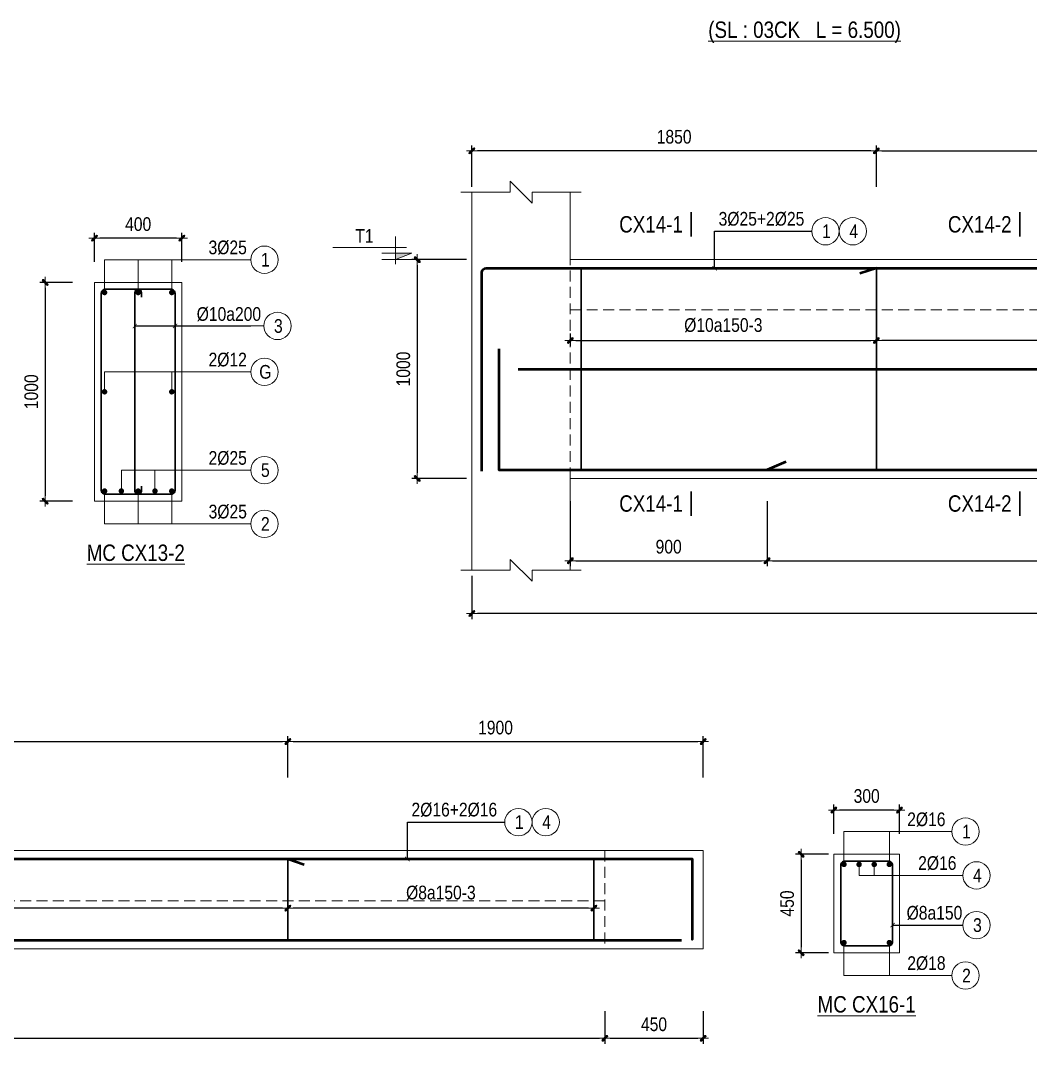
# Model space of a CAD drawing. Header units: millimetres. Extents: x 397144 to 8960116, y 345581 to 674207.
# Drawn here: x 4940909 to 4945528, y 607892 to 612612 of the extents above; entities that cross this region are included whole.
import ezdxf
from ezdxf.enums import TextEntityAlignment as Align
from ezdxf.xclip import XClip

# ---------------------------------------------------------------- set-up
doc = ezdxf.new("R2010")
doc.units = ezdxf.units.MM
doc.header["$XCLIPFRAME"] = 0
doc.header["$PDSIZE"] = -10
doc.linetypes.add('HIDDEN', pattern=[0.375, 0.25, -0.125])
doc.layers.get('0').update_dxf_attribs({"linetype": 'CONTINUOUS'})
doc.layers.get('Defpoints').update_dxf_attribs({"color": 12, "linetype": 'CONTINUOUS'})
for name, color, linetype, lineweight in [('CDAI', 8, 'CONTINUOUS', 30), ('CTHEP', 2, 'CONTINUOUS', 50), ('DBAO', 3, 'CONTINUOUS', 20), ('DGIONG', 4, 'CONTINUOUS', 13), ('KTH', 150, 'CONTINUOUS', 5), ('Net khuat', 8, 'HIDDEN', 13), ('STICK', 1, 'CONTINUOUS', 9), ('TEXT', 7, 'CONTINUOUS', 15)]:
    doc.layers.add(name, color=color, linetype=linetype, lineweight=lineweight)
doc.layers.add('HATCH', color=7, linetype='CONTINUOUS', lineweight=5, true_color=0x2491ff)
doc.styles.add('Star-HelCon', font='VHELVCN_0.TTF')
doc.styles.add('TTP-HelCon', font='VHELVCN_0.TTF')
doc.styles.add('VNI-HELVE-CONDENSE', font='VHELVCN_0.TTF')
doc.dimstyles.new('kc-25', dxfattribs={"dimtxt": 62.5, "dimasz": 20, "dimexe": 20, "dimexo": 50, "dimgap": 25, "dimtad": 3, "dimdec": 0, "dimzin": 0, "dimdsep": 46, "dimtxsty": 'VNI-HELVE-CONDENSE', "dimblk": 'DIM', "dimcen": 2.5, "dimclrd": 256, "dimclre": 154, "dimclrt": 7, "dimaunit": 1, "dimadec": 0, "dimazin": 0, "dimtfac": 1, "dimtdec": 0, "dimtix": 1, "dimtmove": 0, "dimatfit": 3, "dimldrblk": 'DOT', "dimfxl": 1, "dimtolj": 1, "dimtzin": 0, "dimarcsym": 0})
doc.dimstyles.new('TTP-25', dxfattribs={"dimscale": 25, "dimtxt": 2.5, "dimasz": 1, "dimexe": 1, "dimexo": 1, "dimgap": 0.09, "dimtad": 0, "dimdec": 4, "dimrnd": 5, "dimzin": 9, "dimdsep": 46, "dimtxsty": 'TTP-HelCon', "dimblk": 'Stick1', "dimcen": 0.09, "dimdle": 1.5, "dimclrd": 256, "dimclre": 256, "dimclrt": 7, "dimadec": 0, "dimazin": 0, "dimtfac": 1, "dimtdec": 4, "dimtmove": 0, "dimatfit": 3, "dimldrblk": '_ArchTick1', "dimfxl": 1, "dimtvp": 1, "dimtolj": 1, "dimtzin": 0, "dimarcsym": 0})

# ---------------------------------------------------------------- blocks, each defined once
blk = doc.blocks.new('Stick1')
at = {"layer": 'STICK'}
h = blk.add_hatch(color=256, dxfattribs=at)
edge = h.paths.add_edge_path()
edge.add_line((0.3, 0.5), (-0.5, -0.3))
edge.add_arc((-0.4, -0.4), 0.141, 135, 315)
edge.add_line((-0.3, -0.5), (0.5, 0.3))
edge.add_arc((0.4, 0.4), 0.141, 315, 495)
blk.add_line((1, 0), (-1, 0), dxfattribs=at)
blk.add_lwpolyline([(0.3, 0.5), (-0.5, -0.3, 1), (-0.3, -0.5), (0.5, 0.3, 1), (0.3, 0.5, 1)], format="xyb", dxfattribs=at)
blk = doc.blocks.new('*D647')
at = {"layer": 'Defpoints', "color": 0, "transparency": 16777216}
for p in [(4942131.8, 609316.6), (4938532.3, 609127.6), (4942131.8, 609127.6)]:
    blk.add_point(p, dxfattribs=at)
at = {"layer": 'KTH', "lineweight": -2, "transparency": 16777216}
for p, q in [((4938532.3, 609152.6), (4938532.3, 609341.6)), ((4938557.3, 609316.6), (4942106.8, 609316.6)), ((4942131.8, 609152.6), (4942131.8, 609341.6))]:
    blk.add_line(p, q, dxfattribs=at)
at = {"layer": 'KTH', "lineweight": -2, "transparency": 16777216, "xscale": 25, "yscale": 25, "zscale": 25, "rotation": 180}
blk.add_blockref('Stick1', (4938532.3, 609316.6), dxfattribs=at)
at = {"layer": 'KTH', "lineweight": -2, "transparency": 16777216, "xscale": 25, "yscale": 25, "zscale": 25}
blk.add_blockref('Stick1', (4942131.8, 609316.6), dxfattribs=at)
at = {"layer": 'KTH', "color": 7, "transparency": 16777216, "insert": (4940332, 609380.5), "char_height": 62.5, "attachment_point": 5, "style": 'TTP-HelCon'}
blk.add_mtext('\\A1;3600', dxfattribs=at)
blk = doc.blocks.new('_ArchTick1')
at = {"color": 0, "const_width": 3.81}
blk.add_lwpolyline([(-12.7, -12.7), (12.7, 12.7)], dxfattribs=at)
blk = doc.blocks.new('*D648')
at = {"layer": 'Defpoints', "color": 0, "transparency": 16777216}
for p in [(4944031.8, 609316.6), (4942131.8, 609127.6), (4944031.8, 609127.6)]:
    blk.add_point(p, dxfattribs=at)
at = {"layer": 'KTH', "lineweight": -2, "transparency": 16777216}
for p, q in [((4942131.8, 609152.6), (4942131.8, 609341.6)), ((4942156.8, 609316.6), (4944006.8, 609316.6)), ((4944031.8, 609152.6), (4944031.8, 609341.6))]:
    blk.add_line(p, q, dxfattribs=at)
at = {"layer": 'KTH', "lineweight": -2, "transparency": 16777216, "xscale": 25, "yscale": 25, "zscale": 25, "rotation": 180}
blk.add_blockref('Stick1', (4942131.8, 609316.6), dxfattribs=at)
at = {"layer": 'KTH', "lineweight": -2, "transparency": 16777216, "xscale": 25, "yscale": 25, "zscale": 25}
blk.add_blockref('Stick1', (4944031.8, 609316.6), dxfattribs=at)
at = {"layer": 'KTH', "color": 7, "transparency": 16777216, "insert": (4943081.8, 609380.5), "char_height": 62.5, "attachment_point": 5, "style": 'TTP-HelCon'}
blk.add_mtext('\\A1;1900', dxfattribs=at)
blk = doc.blocks.new('*D650')
at = {"layer": 'Defpoints', "color": 0, "transparency": 16777216}
for p in [(4938532.3, 608695.7), (4942131.8, 608695.7), (4938532.3, 608555.7)]:
    blk.add_point(p, dxfattribs=at)
at = {"layer": 'KTH', "lineweight": -2, "transparency": 16777216}
for p, q in [((4938532.3, 608670.7), (4938532.3, 608530.7)), ((4942131.8, 608670.7), (4942131.8, 608530.7)), ((4942106.8, 608555.7), (4938557.3, 608555.7))]:
    blk.add_line(p, q, dxfattribs=at)
at = {"layer": 'KTH', "lineweight": -2, "transparency": 16777216, "xscale": 25, "yscale": 25, "zscale": 25, "rotation": 180}
blk.add_blockref('Stick1', (4938532.3, 608555.7), dxfattribs=at)
at = {"layer": 'KTH', "lineweight": -2, "transparency": 16777216, "xscale": 25, "yscale": 25, "zscale": 25}
blk.add_blockref('Stick1', (4942131.8, 608555.7), dxfattribs=at)
at = {"layer": 'KTH', "color": 7, "transparency": 16777216, "insert": (4940332, 608625.6), "char_height": 62.5, "attachment_point": 5, "style": 'TTP-HelCon'}
blk.add_mtext('\\A1;Þ8a200-3', dxfattribs=at)
blk = doc.blocks.new('*D651')
at = {"layer": 'Defpoints', "color": 0, "transparency": 16777216}
for p in [(4942131.8, 608695.7), (4943531.8, 608695.7), (4942131.8, 608555.7)]:
    blk.add_point(p, dxfattribs=at)
at = {"layer": 'KTH', "lineweight": -2, "transparency": 16777216}
for p, q in [((4942131.8, 608670.7), (4942131.8, 608530.7)), ((4943531.8, 608670.7), (4943531.8, 608530.7)), ((4943506.8, 608555.7), (4942156.8, 608555.7))]:
    blk.add_line(p, q, dxfattribs=at)
at = {"layer": 'KTH', "lineweight": -2, "transparency": 16777216, "xscale": 25, "yscale": 25, "zscale": 25, "rotation": 180}
blk.add_blockref('Stick1', (4942131.8, 608555.7), dxfattribs=at)
at = {"layer": 'KTH', "lineweight": -2, "transparency": 16777216, "xscale": 25, "yscale": 25, "zscale": 25}
blk.add_blockref('Stick1', (4943531.8, 608555.7), dxfattribs=at)
at = {"layer": 'KTH', "color": 7, "transparency": 16777216, "insert": (4942831.8, 608625.6), "char_height": 62.5, "attachment_point": 5, "style": 'TTP-HelCon'}
blk.add_mtext('\\A1;Þ8a150-3', dxfattribs=at)
blk = doc.blocks.new('DIM')
h = blk.add_hatch(color=1)
h.paths.add_polyline_path([(0.49, 0.29, 1), (0.29, 0.49), (-0.19, 0), (0.19, 0)])
h.paths.add_polyline_path([(0.19, 0), (-0.19, 0), (-0.49, -0.29, 1), (-0.29, -0.49)])
at = {"color": 9}
for p, q in [((-0.19, 0), (-1.5, 0)), ((0.19, 0), (1.5, 0))]:
    blk.add_line(p, q, dxfattribs=at)
at = {"color": 1}
for p, q in [((-0.49, -0.29), (0.29, 0.49)), ((-0.29, -0.49), (0.49, 0.29)), ((-0.19, 0), (0.19, 0))]:
    blk.add_line(p, q, dxfattribs=at)
blk.add_arc((-0.39, -0.39), 0.138, 135, 315, dxfattribs=at)
blk = doc.blocks.new('*D652')
at = {"layer": 'Defpoints', "color": 0, "ltscale": 500, "transparency": 16777216}
for p in [(4944629.6, 609003.8), (4944629.6, 608870.5), (4944929.6, 608870.5)]:
    blk.add_point(p, dxfattribs=at)
at = {"layer": 'KTH', "lineweight": -2, "ltscale": 500, "transparency": 16777216}
for p, q in [((4944629.6, 608895.5), (4944629.6, 609028.8)), ((4944929.6, 608895.5), (4944929.6, 609028.8)), ((4944904.6, 609003.8), (4944654.6, 609003.8))]:
    blk.add_line(p, q, dxfattribs=at)
at = {"layer": 'KTH', "lineweight": -2, "ltscale": 500, "transparency": 16777216, "xscale": 25, "yscale": 25, "zscale": 25, "rotation": 180}
blk.add_blockref('Stick1', (4944629.6, 609003.8), dxfattribs=at)
at = {"layer": 'KTH', "lineweight": -2, "ltscale": 500, "transparency": 16777216, "xscale": 25, "yscale": 25, "zscale": 25}
blk.add_blockref('Stick1', (4944929.6, 609003.8), dxfattribs=at)
at = {"layer": 'KTH', "color": 7, "ltscale": 500, "transparency": 16777216, "insert": (4944779.6, 609067.6), "char_height": 62.5, "attachment_point": 5, "style": 'TTP-HelCon'}
blk.add_mtext('\\A1;300', dxfattribs=at)
blk = doc.blocks.new('*D653')
at = {"layer": 'Defpoints', "color": 0, "ltscale": 500, "transparency": 16777216}
for p in [(4944629.6, 608801.5), (4944479.7, 608351.5), (4944629.6, 608351.5)]:
    blk.add_point(p, dxfattribs=at)
at = {"layer": 'KTH', "lineweight": -2, "ltscale": 500, "transparency": 16777216}
for p, q in [((4944604.6, 608801.5), (4944454.7, 608801.5)), ((4944479.7, 608776.5), (4944479.7, 608376.5)), ((4944604.6, 608351.5), (4944454.7, 608351.5))]:
    blk.add_line(p, q, dxfattribs=at)
at = {"layer": 'KTH', "lineweight": -2, "ltscale": 500, "transparency": 16777216, "xscale": 25, "yscale": 25, "zscale": 25}
for p, rotation in [((4944479.7, 608801.5), 90), ((4944479.7, 608351.5), 270)]:
    blk.add_blockref('Stick1', p, dxfattribs=dict(at, rotation=rotation))
at = {"layer": 'KTH', "color": 7, "ltscale": 500, "transparency": 16777216, "insert": (4944415.9, 608576.5), "char_height": 62.5, "attachment_point": 5, "rotation": 90, "style": 'TTP-HelCon'}
blk.add_mtext('\\A1;450', dxfattribs=at)
blk = doc.blocks.new('*D1087')
at = {"layer": 'Defpoints', "color": 0, "ltscale": 500, "transparency": 16777216}
for p in [(4941247.1, 611618), (4941247.1, 611484.8), (4941647.1, 611484.8)]:
    blk.add_point(p, dxfattribs=at)
at = {"layer": 'KTH', "lineweight": -2, "ltscale": 500, "transparency": 16777216}
for p, q in [((4941247.1, 611509.8), (4941247.1, 611643)), ((4941622.1, 611618), (4941272.1, 611618)), ((4941647.1, 611509.8), (4941647.1, 611643))]:
    blk.add_line(p, q, dxfattribs=at)
at = {"layer": 'KTH', "lineweight": -2, "ltscale": 500, "transparency": 16777216, "xscale": 25, "yscale": 25, "zscale": 25, "rotation": 180}
blk.add_blockref('Stick1', (4941247.1, 611618), dxfattribs=at)
at = {"layer": 'KTH', "lineweight": -2, "ltscale": 500, "transparency": 16777216, "xscale": 25, "yscale": 25, "zscale": 25}
blk.add_blockref('Stick1', (4941647.1, 611618), dxfattribs=at)
at = {"layer": 'KTH', "color": 7, "ltscale": 500, "transparency": 16777216, "insert": (4941447.1, 611681.9), "char_height": 62.5, "attachment_point": 5, "style": 'TTP-HelCon'}
blk.add_mtext('\\A1;400', dxfattribs=at)
blk = doc.blocks.new('*D1088')
at = {"layer": 'Defpoints', "color": 0, "ltscale": 500, "transparency": 16777216}
for p in [(4941172, 611415.8), (4941022.1, 610415.8), (4941172, 610415.8)]:
    blk.add_point(p, dxfattribs=at)
at = {"layer": 'KTH', "lineweight": -2, "ltscale": 500, "transparency": 16777216}
for p, q in [((4941147, 611415.8), (4940997.1, 611415.8)), ((4941022.1, 611390.8), (4941022.1, 610440.8)), ((4941147, 610415.8), (4940997.1, 610415.8))]:
    blk.add_line(p, q, dxfattribs=at)
at = {"layer": 'KTH', "lineweight": -2, "ltscale": 500, "transparency": 16777216, "xscale": 25, "yscale": 25, "zscale": 25}
for p, rotation in [((4941022.1, 611415.8), 90), ((4941022.1, 610415.8), 270)]:
    blk.add_blockref('Stick1', p, dxfattribs=dict(at, rotation=rotation))
at = {"layer": 'KTH', "color": 7, "ltscale": 500, "transparency": 16777216, "insert": (4940958.3, 610915.8), "char_height": 62.5, "attachment_point": 5, "rotation": 90, "style": 'TTP-HelCon'}
blk.add_mtext('\\A1;1000', dxfattribs=at)
blk = doc.blocks.new('*D1090')
at = {"layer": 'Defpoints', "color": 0, "transparency": 16777216}
for p in [(4937082.3, 608109.9), (4943581.8, 608109.9), (4943581.8, 607960.4)]:
    blk.add_point(p, dxfattribs=at)
at = {"layer": 'KTH', "lineweight": -2, "transparency": 16777216}
for p, q in [((4937082.3, 608084.9), (4937082.3, 607935.4)), ((4943581.8, 608084.9), (4943581.8, 607935.4)), ((4937107.3, 607960.4), (4943556.8, 607960.4))]:
    blk.add_line(p, q, dxfattribs=at)
at = {"layer": 'KTH', "lineweight": -2, "transparency": 16777216, "xscale": 25, "yscale": 25, "zscale": 25, "rotation": 180}
blk.add_blockref('Stick1', (4937082.3, 607960.4), dxfattribs=at)
at = {"layer": 'KTH', "lineweight": -2, "transparency": 16777216, "xscale": 25, "yscale": 25, "zscale": 25}
blk.add_blockref('Stick1', (4943581.8, 607960.4), dxfattribs=at)
at = {"layer": 'KTH', "color": 7, "transparency": 16777216, "insert": (4940332, 608024.2), "char_height": 62.5, "attachment_point": 5, "style": 'TTP-HelCon'}
blk.add_mtext('\\A1;6500', dxfattribs=at)
blk = doc.blocks.new('*D1091')
at = {"layer": 'Defpoints', "color": 0, "transparency": 16777216}
for p in [(4943581.8, 608109.9), (4944031.8, 608109.9), (4944031.8, 607960.4)]:
    blk.add_point(p, dxfattribs=at)
at = {"layer": 'KTH', "lineweight": -2, "transparency": 16777216}
for p, q in [((4943581.8, 608084.9), (4943581.8, 607935.4)), ((4944031.8, 608084.9), (4944031.8, 607935.4)), ((4943606.8, 607960.4), (4944006.8, 607960.4))]:
    blk.add_line(p, q, dxfattribs=at)
at = {"layer": 'KTH', "lineweight": -2, "transparency": 16777216, "xscale": 25, "yscale": 25, "zscale": 25, "rotation": 180}
blk.add_blockref('Stick1', (4943581.8, 607960.4), dxfattribs=at)
at = {"layer": 'KTH', "lineweight": -2, "transparency": 16777216, "xscale": 25, "yscale": 25, "zscale": 25}
blk.add_blockref('Stick1', (4944031.8, 607960.4), dxfattribs=at)
at = {"layer": 'KTH', "color": 7, "transparency": 16777216, "insert": (4943806.8, 608024.2), "char_height": 62.5, "attachment_point": 5, "style": 'TTP-HelCon'}
blk.add_mtext('\\A1;450', dxfattribs=at)
blk = doc.blocks.new('*D1095')
at = {"layer": 'Defpoints', "color": 0, "transparency": 16777216}
for p in [(4942973.9, 612017.2), (4942973.9, 611828.2), (4944823.9, 611828.2)]:
    blk.add_point(p, dxfattribs=at)
at = {"layer": 'KTH', "lineweight": -2, "transparency": 16777216}
for p, q in [((4942973.9, 611853.2), (4942973.9, 612042.2)), ((4944823.9, 611853.2), (4944823.9, 612042.2)), ((4944798.9, 612017.2), (4942998.9, 612017.2))]:
    blk.add_line(p, q, dxfattribs=at)
at = {"layer": 'KTH', "lineweight": -2, "transparency": 16777216, "xscale": 25, "yscale": 25, "zscale": 25, "rotation": 180}
blk.add_blockref('Stick1', (4942973.9, 612017.2), dxfattribs=at)
at = {"layer": 'KTH', "lineweight": -2, "transparency": 16777216, "xscale": 25, "yscale": 25, "zscale": 25}
blk.add_blockref('Stick1', (4944823.9, 612017.2), dxfattribs=at)
at = {"layer": 'KTH', "color": 7, "transparency": 16777216, "insert": (4943898.9, 612081.1), "char_height": 62.5, "attachment_point": 5, "style": 'TTP-HelCon'}
blk.add_mtext('\\A1;1850', dxfattribs=at)
blk = doc.blocks.new('*D1096')
at = {"layer": 'Defpoints', "color": 0, "transparency": 16777216}
for p in [(4942973.9, 611519.8), (4942723.9, 610519.8), (4942973.9, 610519.8)]:
    blk.add_point(p, dxfattribs=at)
at = {"layer": 'KTH', "lineweight": -2, "transparency": 16777216}
for p, q in [((4942948.9, 611519.8), (4942698.9, 611519.8)), ((4942723.9, 611494.8), (4942723.9, 610544.8)), ((4942948.9, 610519.8), (4942698.9, 610519.8))]:
    blk.add_line(p, q, dxfattribs=at)
at = {"layer": 'KTH', "lineweight": -2, "transparency": 16777216, "xscale": 25, "yscale": 25, "zscale": 25}
for p, rotation in [((4942723.9, 611519.8), 90), ((4942723.9, 610519.8), 270)]:
    blk.add_blockref('Stick1', p, dxfattribs=dict(at, rotation=rotation))
at = {"layer": 'KTH', "color": 7, "transparency": 16777216, "insert": (4942660, 611019.8), "char_height": 62.5, "attachment_point": 5, "rotation": 90, "style": 'TTP-HelCon'}
blk.add_mtext('\\A1;1000', dxfattribs=at)
blk = doc.blocks.new('CODE')
at = {"layer": 'DBAO'}
for p, q in [((-62.5, -20), (-62.5, 105)), ((-112.5, 55), (223.6, 55)), ((-62.5, 0), (-137.5, 30)), ((-137.5, 30), (0, 30)), ((-137.5, 0), (0, 0))]:
    blk.add_line(p, q, dxfattribs=at)
at = {"layer": 'HATCH', "color": 1}
blk.add_solid([(-62.5, 0), (-137.5, 30), (-62.5, 30)], dxfattribs=at)
blk = doc.blocks.new('*D1097')
at = {"layer": 'Defpoints', "color": 0, "transparency": 16777216}
for p in [(4942973.9, 610099.8), (4949473.9, 610099.8), (4942973.9, 609901.9)]:
    blk.add_point(p, dxfattribs=at)
at = {"layer": 'KTH', "lineweight": -2, "transparency": 16777216}
for p, q in [((4942973.9, 610074.8), (4942973.9, 609876.9)), ((4949473.9, 610074.8), (4949473.9, 609876.9)), ((4949448.9, 609901.9), (4942998.9, 609901.9))]:
    blk.add_line(p, q, dxfattribs=at)
at = {"layer": 'KTH', "lineweight": -2, "transparency": 16777216, "xscale": 25, "yscale": 25, "zscale": 25, "rotation": 180}
blk.add_blockref('Stick1', (4942973.9, 609901.9), dxfattribs=at)
at = {"layer": 'KTH', "lineweight": -2, "transparency": 16777216, "xscale": 25, "yscale": 25, "zscale": 25}
blk.add_blockref('Stick1', (4949473.9, 609901.9), dxfattribs=at)
at = {"layer": 'KTH', "color": 7, "transparency": 16777216, "insert": (4946223.9, 609965.7), "char_height": 62.5, "attachment_point": 5, "style": 'TTP-HelCon'}
blk.add_mtext('\\A1;6500', dxfattribs=at)
blk = doc.blocks.new('*D1098')
at = {"layer": 'Defpoints', "color": 0, "transparency": 16777216}
for p in [(4947623.9, 612017.2), (4944823.9, 611828.2), (4947623.9, 611828.2)]:
    blk.add_point(p, dxfattribs=at)
at = {"layer": 'KTH', "lineweight": -2, "transparency": 16777216}
for p, q in [((4944823.9, 611853.2), (4944823.9, 612042.2)), ((4947623.9, 611853.2), (4947623.9, 612042.2)), ((4944848.9, 612017.2), (4947598.9, 612017.2))]:
    blk.add_line(p, q, dxfattribs=at)
at = {"layer": 'KTH', "lineweight": -2, "transparency": 16777216, "xscale": 25, "yscale": 25, "zscale": 25, "rotation": 180}
blk.add_blockref('Stick1', (4944823.9, 612017.2), dxfattribs=at)
at = {"layer": 'KTH', "lineweight": -2, "transparency": 16777216, "xscale": 25, "yscale": 25, "zscale": 25}
blk.add_blockref('Stick1', (4947623.9, 612017.2), dxfattribs=at)
at = {"layer": 'KTH', "color": 7, "transparency": 16777216, "insert": (4946223.9, 612081.1), "char_height": 62.5, "attachment_point": 5, "style": 'TTP-HelCon'}
blk.add_mtext('\\A1;2800', dxfattribs=at)
blk = doc.blocks.new('*D1100')
at = {"layer": 'Defpoints', "color": 0, "transparency": 16777216}
for p in [(4943423.9, 611207.3), (4944823.9, 611223.8), (4944823.9, 611149.8)]:
    blk.add_point(p, dxfattribs=at)
at = {"layer": 'KTH', "lineweight": -2, "transparency": 16777216}
for p, q in [((4944823.9, 611198.8), (4944823.9, 611124.8)), ((4943423.9, 611182.3), (4943423.9, 611124.8)), ((4943448.9, 611149.8), (4944798.9, 611149.8))]:
    blk.add_line(p, q, dxfattribs=at)
at = {"layer": 'KTH', "lineweight": -2, "transparency": 16777216, "xscale": 25, "yscale": 25, "zscale": 25, "rotation": 180}
blk.add_blockref('Stick1', (4943423.9, 611149.8), dxfattribs=at)
at = {"layer": 'KTH', "lineweight": -2, "transparency": 16777216, "xscale": 25, "yscale": 25, "zscale": 25}
blk.add_blockref('Stick1', (4944823.9, 611149.8), dxfattribs=at)
at = {"layer": 'KTH', "color": 7, "transparency": 16777216, "insert": (4944123.9, 611219.8), "char_height": 62.5, "attachment_point": 5, "style": 'TTP-HelCon'}
blk.add_mtext('\\A1;Þ10a150-3', dxfattribs=at)
blk = doc.blocks.new('*D1101')
at = {"layer": 'Defpoints', "color": 0, "transparency": 16777216}
for p in [(4944823.9, 611223.8), (4947623.9, 611219.8), (4944823.9, 611149.8)]:
    blk.add_point(p, dxfattribs=at)
at = {"layer": 'KTH', "lineweight": -2, "transparency": 16777216}
for p, q in [((4944823.9, 611198.8), (4944823.9, 611124.8)), ((4947623.9, 611194.8), (4947623.9, 611124.8)), ((4947598.9, 611149.8), (4944848.9, 611149.8))]:
    blk.add_line(p, q, dxfattribs=at)
at = {"layer": 'KTH', "lineweight": -2, "transparency": 16777216, "xscale": 25, "yscale": 25, "zscale": 25, "rotation": 180}
blk.add_blockref('Stick1', (4944823.9, 611149.8), dxfattribs=at)
at = {"layer": 'KTH', "lineweight": -2, "transparency": 16777216, "xscale": 25, "yscale": 25, "zscale": 25}
blk.add_blockref('Stick1', (4947623.9, 611149.8), dxfattribs=at)
at = {"layer": 'KTH', "color": 7, "transparency": 16777216, "insert": (4946223.9, 611219.8), "char_height": 62.5, "attachment_point": 5, "style": 'TTP-HelCon'}
blk.add_mtext('\\A1;Þ10a200-3', dxfattribs=at)
blk = doc.blocks.new('*D1092')
at = {"layer": 'Defpoints', "color": 0, "transparency": 16777216}
for p in [(4943423.9, 610440.4), (4944323.9, 610440.4), (4944323.9, 610143.5)]:
    blk.add_point(p, dxfattribs=at)
at = {"layer": 'KTH', "lineweight": -2, "transparency": 16777216}
for p, q in [((4943423.9, 610415.4), (4943423.9, 610118.5)), ((4944323.9, 610415.4), (4944323.9, 610118.5)), ((4943448.9, 610143.5), (4944298.9, 610143.5))]:
    blk.add_line(p, q, dxfattribs=at)
at = {"layer": 'KTH', "lineweight": -2, "transparency": 16777216, "xscale": 25, "yscale": 25, "zscale": 25, "rotation": 180}
blk.add_blockref('Stick1', (4943423.9, 610143.5), dxfattribs=at)
at = {"layer": 'KTH', "lineweight": -2, "transparency": 16777216, "xscale": 25, "yscale": 25, "zscale": 25}
blk.add_blockref('Stick1', (4944323.9, 610143.5), dxfattribs=at)
at = {"layer": 'KTH', "color": 7, "transparency": 16777216, "insert": (4943873.9, 610207.3), "char_height": 62.5, "attachment_point": 5, "style": 'TTP-HelCon'}
blk.add_mtext('\\A1;900', dxfattribs=at)
blk = doc.blocks.new('*D1094')
at = {"layer": 'Defpoints', "color": 0, "transparency": 16777216}
for p in [(4944323.9, 610440.4), (4948123.9, 610415.4), (4948123.9, 610143.5)]:
    blk.add_point(p, dxfattribs=at)
at = {"layer": 'KTH', "lineweight": -2, "transparency": 16777216}
for p, q in [((4944323.9, 610415.4), (4944323.9, 610118.5)), ((4948123.9, 610390.4), (4948123.9, 610118.5)), ((4944348.9, 610143.5), (4948098.9, 610143.5))]:
    blk.add_line(p, q, dxfattribs=at)
at = {"layer": 'KTH', "lineweight": -2, "transparency": 16777216, "xscale": 25, "yscale": 25, "zscale": 25, "rotation": 180}
blk.add_blockref('Stick1', (4944323.9, 610143.5), dxfattribs=at)
at = {"layer": 'KTH', "lineweight": -2, "transparency": 16777216, "xscale": 25, "yscale": 25, "zscale": 25}
blk.add_blockref('Stick1', (4948123.9, 610143.5), dxfattribs=at)
at = {"layer": 'KTH', "color": 7, "transparency": 16777216, "insert": (4946223.9, 610207.3), "char_height": 62.5, "attachment_point": 5, "style": 'TTP-HelCon'}
blk.add_mtext('\\A1;3800', dxfattribs=at)
blk = doc.blocks.new('MC')
at = {"layer": 'CTHEP', "const_width": 10}
blk.add_lwpolyline([(0, 150), (0, 0)], dxfattribs=at)
at = {"layer": 'TEXT', "style": 'TTP-HelCon'}
blk.add_attdef('A', text='', height=100, dxfattribs=at).set_placement((-50, 25.5), align=Align.RIGHT)
blk = doc.blocks.new('CX26')
at = {"layer": 'DBAO'}
blk.add_lwpolyline([(5090956.60421, 546434.3673), (5098055.38602, 546434.35991), (5098055.38602, 547134.35662), (5065754.50907, 547134.40146)], dxfattribs=at)

msp = doc.modelspace()

# ---------------------------------------------------------------- linework, layer by layer
at = {"layer": 'CDAI', "ltscale": 52.5}
for p, q in [((4943473.862, 611484.84824), (4943473.862, 610554.84824)), ((4944823.862, 611484.84824), (4944823.862, 610554.84824)), ((4942131.82028, 608784.22917), (4942131.82028, 608404.22917)), ((4943531.82028, 608784.22917), (4943531.82028, 608408.22917))]:
    msp.add_line(p, q, dxfattribs=at)
at = {"layer": 'CDAI'}
for points in [[(4941297.12161, 611384.51739), (4941597.12161, 611384.51739, -0.4142135624), (4941615.87161, 611365.76739), (4941615.87161, 610465.76739, -0.4142135624), (4941597.12161, 610447.01739), (4941297.12161, 610447.01739, -0.4142135624), (4941278.37161, 610465.76739), (4941278.37161, 611365.76739, -0.4142135624)], [(4944679.56351, 608770.27049), (4944879.56351, 608770.27049, -0.4142135624), (4944898.31351, 608751.52049), (4944898.31351, 608401.52049, -0.4142135624), (4944879.56351, 608382.77049), (4944679.56351, 608382.77049, -0.4142135624), (4944660.81351, 608401.52049), (4944660.81351, 608751.52049, -0.4142135624)]]:
    msp.add_lwpolyline(points, format="xyb", close=True, dxfattribs=at)
msp.add_lwpolyline([(4941462.12161, 611347.5974), (4941462.12161, 611369.51739, 0.4142135624), (4941447.12161, 611384.51739), (4941447.12161, 611384.51739, 0.4142135624), (4941432.12161, 611369.51739), (4941432.12161, 610462.01739, 0.4142135624), (4941447.12161, 610447.01739), (4941447.12161, 610447.01739, 0.4142135624), (4941462.12161, 610462.01739), (4941462.12161, 610483.93738)], format="xyb", dxfattribs=at)
at = {"layer": 'CTHEP'}
for p, q in [((4944823.862, 611480.84824), (4944748.862, 611455.84824)), ((4943186.01955, 611019.84824), (4949222.25625, 611019.84824)), ((4944409.12763, 610596.12237), (4944323.862, 610558.84824)), ((4942131.82028, 608780.22917), (4942206.82028, 608755.22917))]:
    msp.add_line(p, q, dxfattribs=at)
msp.add_lwpolyline([(4943018.862, 610552.76119), (4943018.862, 610552.76119), (4943018.862, 611460.84824, -0.414213562), (4943038.862, 611480.84824), (4949403.862, 611480.84824, -0.414213562), (4949423.862, 611460.84824), (4949423.862, 610554.19678), (4949423.862, 610554.19678)], format="xyb", dxfattribs=at)
at = {"layer": 'CTHEP', "const_width": 12.5}
for points in [[(4941287.12161, 611369.51739, 1), (4941299.62161, 611369.51739, 1)], [(4941440.87161, 611369.51739, 1), (4941453.37161, 611369.51739, 1)], [(4941594.62161, 611369.51739, 1), (4941607.12161, 611369.51739, 1)], [(4941287.12161, 610915.76739, 1), (4941299.62161, 610915.76739, 1)], [(4941594.62161, 610915.76739, 1), (4941607.12161, 610915.76739, 1)], [(4941287.12161, 610462.01739, 1), (4941299.62161, 610462.01739, 1)], [(4941363.99661, 610462.01739, 1), (4941376.49661, 610462.01739, 1)], [(4941440.87161, 610462.01739, 1), (4941453.37161, 610462.01739, 1)], [(4941517.74661, 610462.01739, 1), (4941530.24661, 610462.01739, 1)], [(4941594.62161, 610462.01739, 1), (4941607.12161, 610462.01739, 1)], [(4941594.62161, 610462.01739, 1), (4941607.12161, 610462.01739, 1)], [(4944669.56351, 608755.27049, 1), (4944682.06351, 608755.27049, 1)], [(4944738.73018, 608755.27049, 1), (4944751.23018, 608755.27049, 1)], [(4944807.89685, 608755.27049, 1), (4944820.39685, 608755.27049, 1)], [(4944877.06351, 608755.27049, 1), (4944889.56351, 608755.27049, 1)], [(4944669.56351, 608397.77049, 1), (4944682.06351, 608397.77049, 1)], [(4944877.06351, 608397.77049, 1), (4944889.56351, 608397.77049, 1)]]:
    msp.add_lwpolyline(points, format="xyb", close=True, dxfattribs=at)
at = {"layer": 'CTHEP'}
for points in [[(4943096.47833, 611111.41662), (4943096.47833, 610558.84824), (4949339.81349, 610558.84824), (4949339.81349, 611103.29089)], [(4936677.27489, 608404.13522), (4936677.27489, 608404.13522), (4936677.27489, 608780.22917), (4943981.82028, 608780.22917), (4943981.82028, 608412.01008), (4943981.82028, 608412.01008)], [(4936732.27489, 608408.22917), (4943931.82028, 608408.22917)]]:
    msp.add_lwpolyline(points, dxfattribs=at)
at = {"layer": 'DBAO'}
for points in [[(4942973.862, 611828.24258), (4942973.862, 611519.84824), (4942973.862, 611519.84824), (4942973.862, 610519.84824), (4942973.862, 610519.84824), (4942973.862, 610099.84824)], [(4943423.862, 611828.24258), (4943423.862, 611519.84824), (4949023.862, 611519.84824), (4949023.862, 611828.24258)], [(4943423.862, 610099.84824), (4943423.862, 610519.84824), (4949023.862, 610519.84824), (4949023.862, 610099.84824)], [(4944031.82028, 608819.22917), (4936632.27489, 608819.22917), (4936632.27489, 608369.22917), (4944031.82028, 608369.22917), (4944031.82028, 608819.22917), (4944031.82028, 608819.22917), (4944031.82028, 608819.22917)]]:
    msp.add_lwpolyline(points, dxfattribs=at)
at = {"layer": 'DBAO', "flags": 128}
for points in [[(4941647.12161, 611415.76739), (4941647.12161, 610415.76739), (4941247.12161, 610415.76739), (4941247.12161, 611415.76739)], [(4941247.12161, 611415.76739), (4941647.12161, 611415.76739)], [(4944629.56351, 608801.52049), (4944929.56351, 608801.52049)], [(4944929.56351, 608801.52049), (4944929.56351, 608351.52049), (4944629.56351, 608351.52049), (4944629.56351, 608801.52049)]]:
    msp.add_lwpolyline(points, dxfattribs=at)
at = {"layer": 'DGIONG'}
for p, q in [((4941293.37161, 611369.51739), (4941293.37161, 611519.51739)), ((4941293.37161, 611519.51739), (4941962.12161, 611519.51739)), ((4941447.12161, 611369.51739), (4941447.12161, 611519.51739)), ((4941600.87161, 611369.51739), (4941600.87161, 611519.51739)), ((4941615.87161, 611216.57339), (4942021.62161, 611216.57339)), ((4941293.37161, 610915.76739), (4941293.37161, 611006.92503)), ((4941293.37161, 611006.92503), (4941962.12161, 611006.92503)), ((4941600.87161, 610915.76739), (4941600.87161, 611006.92503)), ((4941370.24661, 610557.25213), (4941962.12161, 610557.25213)), ((4941370.24661, 610462.01739), (4941370.24661, 610557.25213)), ((4941523.99661, 610462.01739), (4941523.99661, 610557.25213)), ((4941293.37161, 610312.01739), (4941293.37161, 610462.01739)), ((4941447.12161, 610312.01739), (4941447.12161, 610462.01739)), ((4941600.87161, 610312.01739), (4941600.87161, 610462.01739)), ((4941293.37161, 610312.01739), (4941962.12161, 610312.01739)), ((4944675.81351, 608755.27049), (4944675.81351, 608905.27049)), ((4944675.81351, 608905.27049), (4945169.56351, 608905.27049)), ((4944883.31351, 608755.27049), (4944883.31351, 608905.27049)), ((4944744.98018, 608755.27049), (4944744.98018, 608705.27049)), ((4944814.14685, 608755.27049), (4944814.14685, 608705.27049)), ((4944744.98018, 608705.27049), (4945219.56351, 608705.27049)), ((4944675.81351, 608247.77049), (4944675.81351, 608397.77049)), ((4944883.31351, 608247.77049), (4944883.31351, 608397.77049)), ((4944675.81351, 608247.77049), (4945169.56351, 608247.77049))]:
    msp.add_line(p, q, dxfattribs=at)
for points in [[(4942923.862, 611828.24258), (4943148.862, 611828.24258), (4943148.862, 611878.24258), (4943248.862, 611778.24258), (4943248.862, 611828.24258), (4943473.862, 611828.24258)], [(4942923.862, 610099.84824), (4943148.862, 610099.84824), (4943148.862, 610149.84824), (4943248.862, 610049.84824), (4943248.862, 610099.84824), (4943473.862, 610099.84824)]]:
    msp.add_lwpolyline(points, dxfattribs=at)
for centre in [(4944591.28806, 611649.35735), (4944716.28806, 611649.35735), (4942024.62161, 611519.51739), (4942084.12161, 611216.57339), (4942024.62161, 611006.92503), (4942024.62161, 610557.25213), (4942024.62161, 610312.01739), (4943186.28746, 608948.73828), (4943311.28746, 608948.73828), (4945232.06351, 608905.27049), (4945282.06351, 608705.27049), (4945282.02553, 608477.91127), (4945232.06351, 608247.77049)]:
    msp.add_circle(centre, 62.5, dxfattribs=at)
at = {"layer": 'Net khuat', "ltscale": 200}
for p, q in [((4943423.862, 610519.84824), (4943423.862, 611519.84824)), ((4943423.862, 611289.84824), (4949023.862, 611289.84824)), ((4943581.82028, 608819.22917), (4943581.82028, 608369.22917)), ((4937082.27489, 608589.22917), (4943581.82028, 608589.22917))]:
    msp.add_line(p, q, dxfattribs=at)

# ---------------------------------------------------------------- block references
at = {"xscale": 0.75, "yscale": 0.75, "zscale": 0.75}
for p, values in [((4943976.37498, 611624.66035), {'A': 'CX14-1'}), ((4945479.87591, 611624.66035), {'A': 'CX14-2'}), ((4943976.37498, 610348.44608), {'A': 'CX14-1'}), ((4945479.87591, 610348.44608), {'A': 'CX14-2'})]:
    msp.add_blockref('MC', p, dxfattribs=at).add_auto_attribs(values)
at = {"layer": 'DBAO'}
ref = msp.add_blockref('CX26', (-120320.37871, 60785.45379), dxfattribs=at)
XClip(ref).set_block_clipping_path([(5074603.142418419, 545492.2473826082), (5091611.0635461612, 547795.0708696508)])
at = {"layer": 'KTH', "linetype": 'Continuous', "xscale": -1}
msp.add_blockref('CODE', (4942561.362, 611519.84824), dxfattribs=at)

# ---------------------------------------------------------------- texts
at = {"layer": 'TEXT', "style": 'TTP-HelCon'}
for s, height, p in [('%%U(SL : 03CK   L = 6.500)', 75, (4944495.55717, 612533.28074)), ('3Þ25', 62.5, (4941856.62161, 611544.51739)), ('Þ10a200', 62.5, (4941862.12161, 611240.07339)), ('2Þ12', 62.5, (4941856.62161, 611031.92503)), ('2Þ25', 62.5, (4941856.62161, 610582.25213)), ('3Þ25', 62.5, (4941856.88695, 610337.01739)), ('%%UMC CX13-2', 75, (4941436.18507, 610142.47385)), ('%%UMC CX16-1', 75, (4944779.56351, 608078.22695))]:
    msp.add_text(s, height=height, dxfattribs=at).set_placement(p, align=Align.CENTER)
for s, p in [('3Þ25+2Þ25', (4944102.28604, 611675.21029)), ('2Þ16+2Þ16', (4942697.28544, 608974.59122)), ('2Þ16', (4944965.02185, 608930.27049)), ('2Þ16', (4945015.02185, 608730.27049)), ('Þ8a150', (4944962.24773, 608502.91127)), ('2Þ18', (4944965.28719, 608272.77049))]:
    msp.add_text(s, height=62.5, dxfattribs=at).set_placement(p)
msp.add_text('T1    ', height=62.5, dxfattribs=at).set_placement((4942603.62867, 611596.84323), align=Align.RIGHT)
at = {"layer": 'TEXT', "style": 'Star-HelCon'}
for s, p in [('1', (4944595.45473, 611649.35735)), ('4', (4944720.45473, 611649.35735)), ('1', (4942028.78828, 611519.51739)), ('3', (4942088.28828, 611216.57339)), ('G', (4942028.78828, 611006.92503)), ('5', (4942028.78828, 610557.25213)), ('2', (4942028.78828, 610312.01739)), ('1', (4943190.45412, 608948.73828)), ('4', (4943315.45412, 608948.73828)), ('1', (4945236.23018, 608905.27049)), ('4', (4945286.23018, 608705.27049)), ('3', (4945286.1922, 608477.91127)), ('2', (4945236.23018, 608247.77049))]:
    msp.add_text(s, height=62.5, dxfattribs=at).set_placement(p, align=Align.MIDDLE)

# ---------------------------------------------------------------- dimensions: what is measured, and where the dimension line sits
at = {"layer": 'KTH'}
for base, p1, p2, picture, middle in [((4942973.862, 612017.24258), (4944823.862, 611828.24258), (4942973.862, 611828.24258), '*D1095', (4943898.862, 612081.07591)), ((4944323.862, 610143.45064), (4943423.862, 610440.44462), (4944323.862, 610440.44462), '*D1092', (4943873.862, 610207.28397)), ((4948123.862, 610143.45064), (4944323.862, 610440.44462), (4948123.862, 610415.44462), '*D1094', (4946223.862, 610207.28397)), ((4942973.862, 609901.87037), (4949473.862, 610099.84824), (4942973.862, 610099.84824), '*D1097', (4946223.862, 609965.7037)), ((4943581.82028, 607960.40284), (4937082.27489, 608109.87176), (4943581.82028, 608109.87176), '*D1090', (4940332.04758, 608024.23617)), ((4944031.82028, 607960.40284), (4943581.82028, 608109.87176), (4944031.82028, 608109.87176), '*D1091', (4943806.82028, 608024.23617))]:
    dim = msp.add_linear_dim(base=base, p1=p1, p2=p2, dimstyle='TTP-25', override={"dimtmove": 1}, dxfattribs=at)
    dim.commit()
    dim.dimension.update_dxf_attribs({"geometry": picture, "text_midpoint": middle})
for base, p1, p2, angle, picture, middle in [((4947623.862, 612017.24258), (4944823.862, 611828.24258), (4947623.862, 611828.24258), 180, '*D1098', (4946223.862, 612081.07591)), ((4942723.862, 610519.84824), (4942973.862, 611519.84824), (4942973.862, 610519.84824), 270, '*D1096', (4942660.02867, 611019.84824)), ((4942131.82028, 609316.62351), (4938532.27489, 609127.62351), (4942131.82028, 609127.62351), 180, '*D647', (4940332.04758, 609380.45684)), ((4944031.82028, 609316.62351), (4942131.82028, 609127.62351), (4944031.82028, 609127.62351), 180, '*D648', (4943081.82028, 609380.45684))]:
    dim = msp.add_linear_dim(base=base, p1=p1, p2=p2, angle=angle, dimstyle='TTP-25', override={"dimtmove": 1}, dxfattribs=at)
    dim.commit()
    dim.dimension.update_dxf_attribs({"geometry": picture, "text_midpoint": middle})
at = {"layer": 'KTH', "ltscale": 500}
for base, p1, p2, picture, middle in [((4941247.12161, 611618.01739), (4941647.12161, 611484.77933), (4941247.12161, 611484.77933), '*D1087', (4941447.12161, 611681.85072)), ((4944629.56351, 609003.77049), (4944929.56351, 608870.53244), (4944629.56351, 608870.53244), '*D652', (4944779.56351, 609067.60382))]:
    dim = msp.add_linear_dim(base=base, p1=p1, p2=p2, dimstyle='TTP-25', override={"dimtxsty": 'TTP-HelCon'}, dxfattribs=at)
    dim.commit()
    dim.dimension.update_dxf_attribs({"geometry": picture, "text_midpoint": middle})
for base, p1, p2, picture, middle in [((4941022.13506, 610415.76739), (4941171.96787, 611415.76739), (4941171.96787, 610415.76739), '*D1088', (4940958.30172, 610915.76739)), ((4944479.7307, 608351.52049), (4944629.56351, 608801.52049), (4944629.56351, 608351.52049), '*D653', (4944415.89737, 608576.52049))]:
    dim = msp.add_linear_dim(base=base, p1=p1, p2=p2, angle=90, dimstyle='TTP-25', override={"dimtxsty": 'TTP-HelCon'}, dxfattribs=at)
    dim.commit()
    dim.dimension.update_dxf_attribs({"geometry": picture, "text_midpoint": middle})
at = {"layer": 'KTH'}
dim = msp.add_linear_dim(base=(4944823.862, 611149.83506), p1=(4943423.862, 611207.30841), p2=(4944823.862, 611223.83507), text='Þ10a150-3', dimstyle='TTP-25', override={"dimtmove": 1}, dxfattribs=at)
dim.commit()
dim.dimension.update_dxf_attribs({"geometry": '*D1100', "text_midpoint": (4944123.862, 611219.75172)})
for base, p1, p2, text, picture, middle in [((4944823.862, 611149.83506), (4947623.862, 611219.84824), (4944823.862, 611223.83507), 'Þ10a200-3', '*D1101', (4946223.862, 611219.75172)), ((4938532.27489, 608555.70731), (4942131.82028, 608695.7205), (4938532.27489, 608695.7205), 'Þ8a200-3', '*D650', (4940332.04758, 608625.62398)), ((4942131.82028, 608555.70731), (4943531.82028, 608695.7205), (4942131.82028, 608695.7205), 'Þ8a150-3', '*D651', (4942831.82028, 608625.62398))]:
    dim = msp.add_linear_dim(base=base, p1=p1, p2=p2, angle=180, text=text, dimstyle='TTP-25', override={"dimtmove": 1}, dxfattribs=at)
    dim.commit()
    dim.dimension.update_dxf_attribs({"geometry": picture, "text_midpoint": middle})

# ---------------------------------------------------------------- leaders
at = {"layer": 'DGIONG'}
for points in [[(4944083.77427, 611480.84824), (4944083.77401, 611649.35735), (4944528.78806, 611649.35735)], [(4941432.12161, 611216.57339), (4941778.05206, 611216.57339)], [(4941615.87161, 611216.57339), (4941961.80206, 611216.57339)], [(4942678.77367, 608780.22917), (4942678.7734, 608948.73828), (4943123.78746, 608948.73828)], [(4944898.31351, 608477.91127), (4945219.52553, 608477.91127)]]:
    msp.add_leader(points, dimstyle='kc-25', override={"dimtad": 0, "dimldrblk": 'ArchTick', "dimfxl": 100, "dimarcsym": 1}, dxfattribs=at)

doc.saveas('drawing.dxf')
